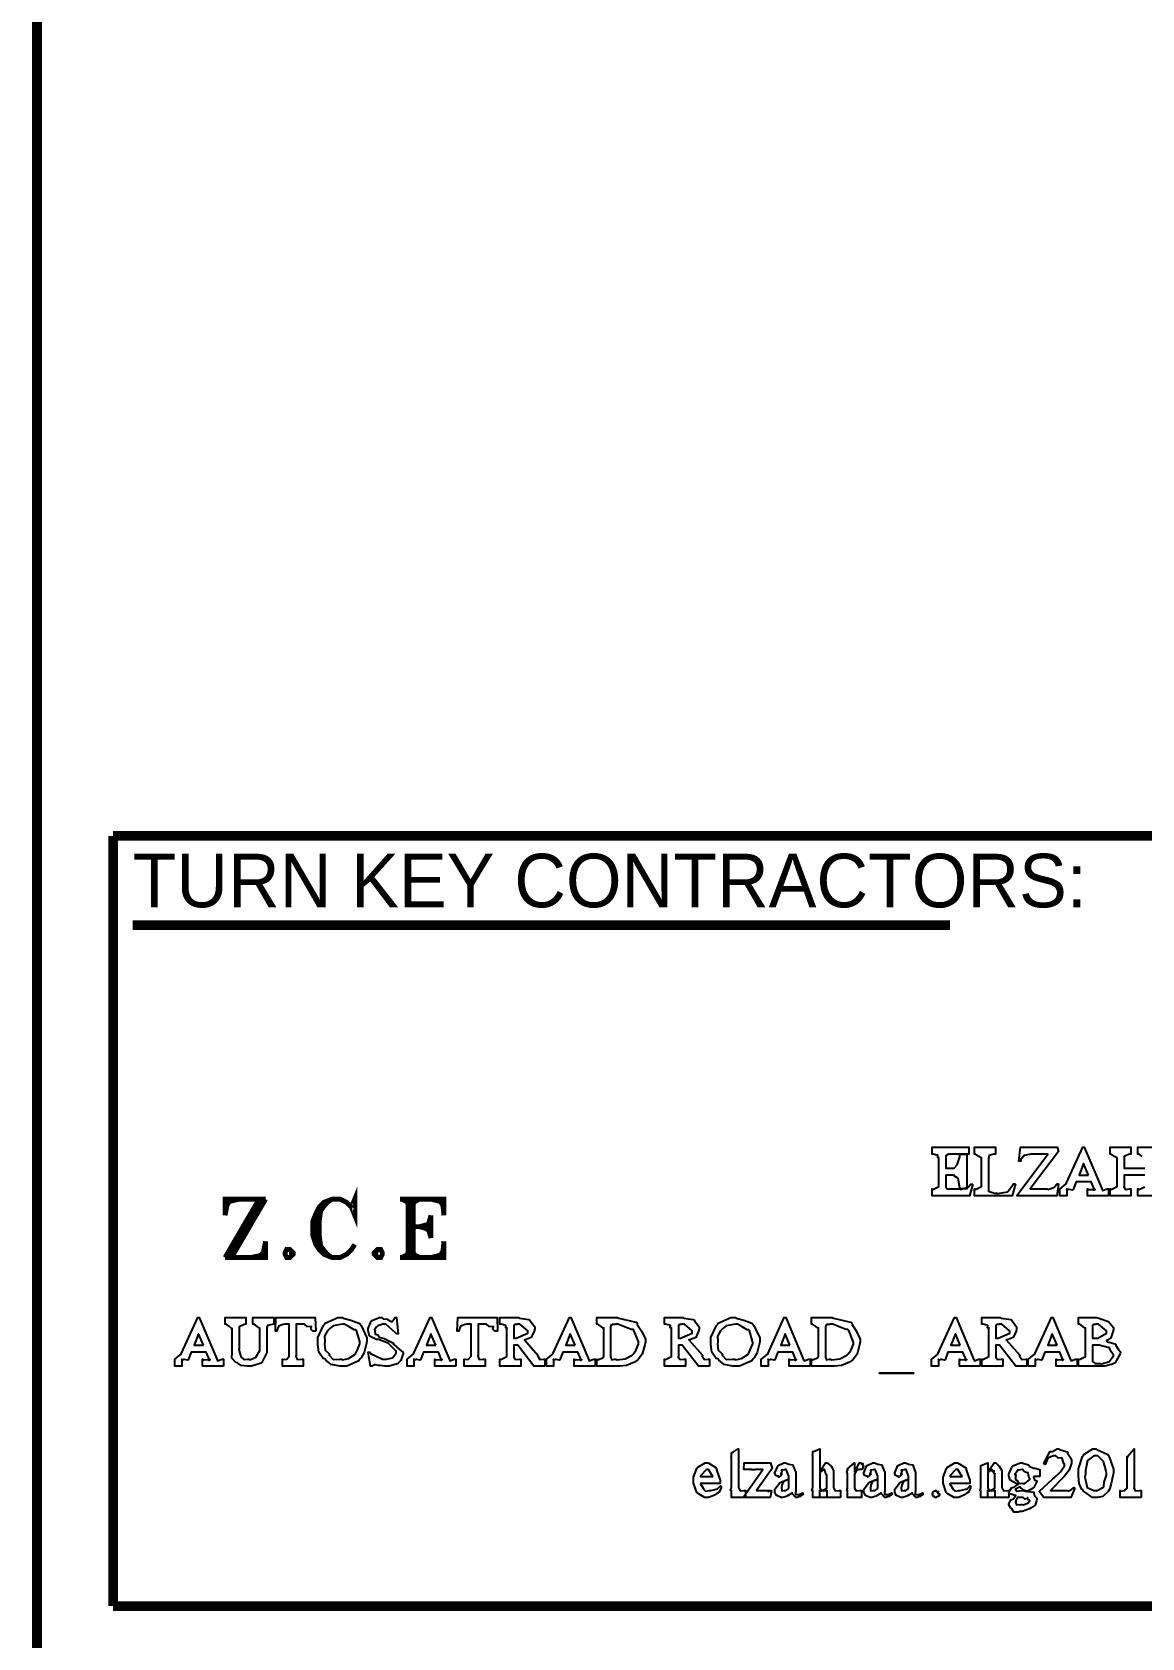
# Model space of a CAD drawing. Extents: x -4.5 to 11.4, y -10.7 to 0.4.
# Drawn here: x 9.129 to 10.27, y -9.572 to -7.921 of the extents above; entities that cross this region are included whole.
import ezdxf

# ---------------------------------------------------------------- set-up
doc = ezdxf.new("R2010")
doc.units = 0
doc.header["$MEASUREMENT"] = 0

msp = doc.modelspace()

# ---------------------------------------------------------------- linework, layer by layer
at = {"color": 0}
for points, const_width in [([(9.134473, -10.67885), (9.134473, 0.362793)], 0.01), ([(9.212753, -9.538877), (9.212753, -8.747207)], 0.01), ([(9.232783, -8.838847), (10.072783, -8.838847)], 0.01), ([(9.457763, -9.128877), (9.461133, -9.120527), (9.461133, -9.137187), (9.457763, -9.128877), (9.452783, -9.123837), (9.446103, -9.120527), (9.437793, -9.120527), (9.429453, -9.123837), (9.424453, -9.128877), (9.421083, -9.135557), (9.417783, -9.143867), (9.417783, -9.157197), (9.421083, -9.167187), (9.424453, -9.172187), (9.429453, -9.177227), (9.437793, -9.180527), (9.446103, -9.180527), (9.452783, -9.177227), (9.457763, -9.172187), (9.461133, -9.167187)], 0.005), ([(9.369453, -9.120527), (9.327783, -9.120527), (9.327783, -9.137187)], 0.005), ([(9.362773, -9.120527), (9.327783, -9.180527)], 0.005), ([(9.331143, -9.120527), (9.327783, -9.137187)], 0.005), ([(9.334453, -9.120527), (9.327783, -9.128877)], 0.005), ([(9.337753, -9.120527), (9.327783, -9.125517)], 0.005), ([(9.342813, -9.120527), (9.327783, -9.123837)], 0.005), ([(9.366133, -9.120527), (9.331143, -9.180527)], 0.005), ([(9.369453, -9.120527), (9.334453, -9.180527)], 0.005), ([(9.426143, -9.128877), (9.424453, -9.135557), (9.421083, -9.143867), (9.421083, -9.157197), (9.424453, -9.167187), (9.426143, -9.172187)], 0.005), ([(9.437793, -9.120527), (9.432753, -9.123837), (9.426143, -9.132197), (9.424453, -9.143867), (9.424453, -9.157197), (9.426143, -9.168867), (9.432753, -9.177227), (9.437793, -9.180527)], 0.005), ([(9.507783, -9.120527), (9.552763, -9.120527), (9.552763, -9.137187)], 0.005), ([(9.509473, -9.120527), (9.516083, -9.123837)], 0.005), ([(9.512783, -9.120527), (9.516083, -9.125517)], 0.005), ([(9.516083, -9.120527), (9.516083, -9.180527)], 0.005), ([(9.519453, -9.123837), (9.519453, -9.177227)], 0.005), ([(9.521133, -9.120527), (9.521133, -9.180527)], 0.005), ([(9.524453, -9.120527), (9.521133, -9.125517)], 0.005), ([(9.527813, -9.120527), (9.521133, -9.123837)], 0.005), ([(9.539473, -9.120527), (9.552763, -9.123837)], 0.005), ([(9.544463, -9.120527), (9.552763, -9.125517)], 0.005), ([(9.547763, -9.120527), (9.552763, -9.128877)], 0.005), ([(9.551143, -9.120527), (9.552763, -9.137187)], 0.005), ([(9.539473, -9.145547), (9.527813, -9.148847), (9.539473, -9.152207)], 0.005), ([(9.539473, -9.143867), (9.532793, -9.148847), (9.539473, -9.155517)], 0.005), ([(9.539473, -9.137187), (9.536113, -9.148847), (9.539473, -9.160517)], 0.005), ([(9.539473, -9.137187), (9.539473, -9.160517)], 0.005), ([(9.521133, -9.148847), (9.539473, -9.148847)], 0.005), ([(9.327783, -9.180527), (9.369453, -9.180527), (9.369453, -9.163877)], 0.005), ([(9.354463, -9.180527), (9.369453, -9.177227)], 0.005), ([(9.359463, -9.180527), (9.369453, -9.175547)], 0.005), ([(9.362773, -9.180527), (9.369453, -9.172187)], 0.005), ([(9.366133, -9.180527), (9.369453, -9.163877)], 0.005), ([(9.507783, -9.180527), (9.552763, -9.180527), (9.552763, -9.163877)], 0.005), ([(9.516083, -9.177227), (9.509473, -9.180527)], 0.005), ([(9.516083, -9.175547), (9.512783, -9.180527)], 0.005), ([(9.521133, -9.175547), (9.524453, -9.180527)], 0.005), ([(9.521133, -9.177227), (9.527813, -9.180527)], 0.005), ([(9.539473, -9.180527), (9.552763, -9.177227)], 0.005), ([(9.544463, -9.180527), (9.552763, -9.175547)], 0.005), ([(9.547763, -9.180527), (9.552763, -9.172187)], 0.005), ([(9.551143, -9.180527), (9.552763, -9.163877)], 0.005), ([(11.342804, -9.538877), (9.212753, -9.538877)], 0.01)]:
    msp.add_lwpolyline(points, dxfattribs=dict(at, const_width=const_width))
for points, const_width in [([(11.342804, -8.747207), (9.212753, -8.747207), (11.342804, -8.747207), (9.212753, -8.747207), (11.342804, -8.747207)], 0.01), ([(9.391083, -9.172187), (9.389463, -9.175547), (9.389463, -9.177227), (9.391083, -9.180527), (9.394453, -9.180527), (9.397773, -9.177227), (9.397773, -9.175547), (9.394453, -9.172187), (9.391083, -9.172187)], 0.005), ([(9.391083, -9.175547), (9.391083, -9.177227), (9.394453, -9.177227), (9.394453, -9.175547), (9.391083, -9.175547)], 0.005), ([(9.484463, -9.172187), (9.481103, -9.175547), (9.481103, -9.177227), (9.484463, -9.180527), (9.487773, -9.180527), (9.489453, -9.177227), (9.489453, -9.175547), (9.487773, -9.172187), (9.484463, -9.172187)], 0.005), ([(9.484463, -9.175547), (9.484463, -9.177227), (9.487773, -9.177227), (9.487773, -9.175547), (9.484463, -9.175547)], 0.005)]:
    msp.add_lwpolyline(points, close=True, dxfattribs=dict(at, const_width=const_width))
for points in [[(10.096323, -9.105067), (10.093073, -9.117227), (10.054453, -9.117227), (10.054453, -9.110057), (10.055473, -9.110547), (10.061603, -9.107407), (10.061603, -9.106367), (10.061603, -9.077927), (10.061503, -9.078047), (10.060363, -9.077727), (10.060513, -9.075447), (10.060313, -9.075337), (10.059493, -9.075167), (10.055703, -9.074247), (10.054453, -9.074247), (10.054453, -9.067087), (10.092423, -9.067087), (10.092423, -9.074247), (10.090903, -9.074247), (10.090203, -9.074307), (10.088573, -9.074247), (10.088083, -9.074247), (10.087273, -9.074367), (10.083963, -9.074247), (10.082883, -9.074247), (10.072463, -9.074247), (10.071473, -9.074367), (10.068773, -9.076047), (10.068773, -9.076637), (10.068773, -9.088567), (10.077013, -9.088567), (10.077283, -9.088627), (10.080433, -9.085097), (10.083083, -9.076957), (10.083083, -9.074247), (10.090253, -9.074247), (10.090253, -9.110057), (10.083083, -9.110057), (10.082993, -9.109407), (10.081463, -9.099207), (10.081143, -9.098557), (10.080263, -9.098497), (10.077723, -9.097027), (10.077183, -9.095737), (10.077013, -9.095737), (10.068773, -9.095737), (10.068773, -9.108097), (10.068713, -9.108487), (10.069643, -9.109727), (10.069853, -9.109837), (10.069853, -9.109837), (10.071643, -9.110057), (10.072243, -9.110057), (10.082883, -9.110057), (10.083473, -9.110657), (10.089713, -9.108747), (10.090253, -9.108547), (10.090253, -9.108547), (10.091763, -9.108097), (10.094153, -9.105387), (10.094383, -9.105067), (10.096323, -9.105067)], [(10.140113, -9.104627), (10.136853, -9.117227), (10.098223, -9.117227), (10.098223, -9.110057), (10.099253, -9.110547), (10.105393, -9.107407), (10.105393, -9.106367), (10.105393, -9.077927), (10.105003, -9.078097), (10.102673, -9.076587), (10.099313, -9.074247), (10.098223, -9.074247), (10.098223, -9.067087), (10.119713, -9.067087), (10.119713, -9.074247), (10.118083, -9.074307), (10.113363, -9.075557), (10.112543, -9.077987), (10.112543, -9.078807), (10.112543, -9.111567), (10.112503, -9.112167), (10.118853, -9.114387), (10.121023, -9.114387), (10.121613, -9.114617), (10.131973, -9.112927), (10.132513, -9.112657), (10.132513, -9.112657), (10.137953, -9.105617), (10.138383, -9.104627), (10.140113, -9.104627)], [(10.184323, -9.104627), (10.182813, -9.117227), (10.142013, -9.117227), (10.142013, -9.116347), (10.173473, -9.074247), (10.157203, -9.074247), (10.156113, -9.074367), (10.149393, -9.075657), (10.148963, -9.075987), (10.148203, -9.076957), (10.145923, -9.079887), (10.145753, -9.081027), (10.145703, -9.081407), (10.143753, -9.081407), (10.145263, -9.067087), (10.183033, -9.067087), (10.184323, -9.071427), (10.155463, -9.110057), (10.172823, -9.110057), (10.173363, -9.110657), (10.179563, -9.108587), (10.179993, -9.108317), (10.179993, -9.108317), (10.180313, -9.107947), (10.182813, -9.105067), (10.183033, -9.104627), (10.184323, -9.104627)], [(10.235923, -9.117227), (10.214433, -9.117227), (10.214433, -9.110057), (10.215633, -9.110657), (10.222033, -9.110487), (10.222033, -9.110487), (10.221713, -9.110707), (10.220783, -9.111417), (10.221383, -9.110707), (10.221383, -9.110707), (10.218133, -9.102887), (10.202723, -9.102887), (10.199683, -9.110707), (10.198973, -9.111197), (10.195883, -9.110487), (10.194903, -9.110487), (10.194533, -9.110707), (10.193283, -9.110977), (10.193003, -9.110057), (10.192953, -9.110057), (10.192953, -9.117227), (10.185793, -9.117227), (10.185793, -9.110057), (10.185963, -9.110227), (10.192253, -9.104797), (10.192743, -9.103767), (10.209453, -9.067087), (10.210963, -9.067087), (10.229633, -9.111367), (10.229793, -9.111627), (10.234353, -9.110057), (10.235923, -9.110057), (10.235923, -9.117227)], [(10.215313, -9.095737), (10.210313, -9.084017), (10.205753, -9.095737), (10.215313, -9.095737)], [(9.326253, -9.292177), (9.304773, -9.292177), (9.304773, -9.285027), (9.305963, -9.285627), (9.312363, -9.285457), (9.312363, -9.285457), (9.312043, -9.285667), (9.311113, -9.286377), (9.311713, -9.285667), (9.311713, -9.285667), (9.308463, -9.277867), (9.293063, -9.277867), (9.290013, -9.285667), (9.289313, -9.286167), (9.286213, -9.285457), (9.285243, -9.285457), (9.284863, -9.285667), (9.283613, -9.285947), (9.283333, -9.285027), (9.283283, -9.285027), (9.283283, -9.292177), (9.276133, -9.292177), (9.276133, -9.285027), (9.276283, -9.285177), (9.282583, -9.279767), (9.283073, -9.278727), (9.299783, -9.242057), (9.301293, -9.242057), (9.319963, -9.286317), (9.320133, -9.286597), (9.324683, -9.285027), (9.326253, -9.285027), (9.326253, -9.292177)], [(9.377963, -9.249207), (9.376333, -9.249267), (9.371503, -9.250407), (9.370793, -9.252587), (9.370793, -9.253337), (9.370793, -9.276777), (9.370683, -9.278297), (9.365533, -9.288497), (9.364503, -9.289137), (9.362933, -9.289907), (9.355113, -9.292177), (9.352573, -9.292177), (9.350453, -9.292177), (9.344213, -9.291377), (9.341113, -9.289477), (9.340423, -9.288927), (9.338783, -9.288597), (9.334763, -9.284047), (9.334993, -9.278087), (9.334993, -9.276127), (9.334993, -9.253337), (9.334563, -9.253497), (9.332283, -9.251597), (9.328923, -9.249207), (9.327823, -9.249207), (9.327823, -9.242057), (9.349313, -9.242057), (9.349313, -9.249207), (9.347463, -9.249317), (9.342153, -9.251817), (9.342153, -9.252677), (9.342153, -9.273957), (9.342103, -9.275157), (9.343783, -9.281337), (9.344103, -9.281767), (9.344263, -9.282797), (9.347143, -9.285517), (9.351043, -9.285027), (9.352353, -9.285027), (9.353323, -9.285627), (9.359463, -9.283067), (9.363643, -9.276067), (9.363643, -9.273737), (9.363643, -9.253127), (9.363143, -9.253277), (9.360813, -9.251597), (9.357563, -9.249207), (9.356473, -9.249207), (9.356473, -9.242057), (9.377963, -9.242057), (9.377963, -9.249207)], [(9.420973, -9.256377), (9.418813, -9.256377), (9.418103, -9.256377), (9.416043, -9.254047), (9.416753, -9.251497), (9.416643, -9.251387), (9.415883, -9.251817), (9.412353, -9.251387), (9.409533, -9.249207), (9.408613, -9.249207), (9.401013, -9.249207), (9.401013, -9.280907), (9.400643, -9.281767), (9.401833, -9.285407), (9.406543, -9.285027), (9.408183, -9.285027), (9.408183, -9.292177), (9.386703, -9.292177), (9.386703, -9.285027), (9.387183, -9.285517), (9.391143, -9.284867), (9.393853, -9.281877), (9.393853, -9.280907), (9.393853, -9.249207), (9.389083, -9.249207), (9.387453, -9.249317), (9.382833, -9.250997), (9.382573, -9.251387), (9.382293, -9.252197), (9.381433, -9.254697), (9.381103, -9.255947), (9.381043, -9.256377), (9.379533, -9.256377), (9.379963, -9.242057), (9.420543, -9.242057), (9.420973, -9.256377)], [(9.473453, -9.267227), (9.472743, -9.269887), (9.470683, -9.278297), (9.467813, -9.283617), (9.466713, -9.284807), (9.465363, -9.286657), (9.452823, -9.292177), (9.448713, -9.292177), (9.445783, -9.292177), (9.436993, -9.290337), (9.431453, -9.285997), (9.430253, -9.284807), (9.428513, -9.284267), (9.424183, -9.277867), (9.423313, -9.269887), (9.423313, -9.267227), (9.423313, -9.262727), (9.429063, -9.250347), (9.430253, -9.249207), (9.430793, -9.248127), (9.443883, -9.242057), (9.448273, -9.242057), (9.449253, -9.242767), (9.457173, -9.244877), (9.465363, -9.248027), (9.466503, -9.249207), (9.467533, -9.250457), (9.473453, -9.262997), (9.473453, -9.267227)], [(9.510823, -9.279377), (9.510223, -9.281167), (9.508493, -9.286547), (9.506383, -9.288597), (9.505613, -9.289137), (9.504583, -9.289907), (9.496563, -9.292177), (9.493893, -9.292177), (9.492113, -9.292177), (9.487393, -9.291637), (9.486743, -9.291527), (9.485433, -9.291477), (9.482503, -9.290877), (9.481533, -9.290877), (9.480883, -9.290937), (9.479203, -9.291977), (9.479143, -9.292177), (9.477403, -9.292177), (9.475023, -9.277867), (9.476753, -9.277867), (9.477463, -9.279057), (9.489783, -9.285027), (9.493893, -9.285027), (9.493893, -9.285067), (9.499923, -9.283557), (9.500403, -9.283297), (9.500403, -9.283297), (9.501393, -9.282047), (9.503673, -9.278887), (9.503673, -9.277867), (9.503563, -9.276947), (9.495853, -9.268957), (9.494333, -9.268307), (9.485653, -9.264627), (9.483473, -9.264887), (9.476323, -9.261267), (9.475023, -9.255457), (9.475023, -9.253557), (9.475023, -9.253557), (9.478063, -9.245797), (9.478713, -9.245307), (9.479033, -9.245197), (9.486253, -9.242057), (9.488683, -9.242057), (9.488643, -9.242057), (9.490383, -9.243627), (9.494883, -9.243847), (9.495423, -9.244227), (9.495423, -9.244707), (9.498673, -9.246177), (9.499753, -9.246177), (9.499753, -9.246177), (9.499973, -9.245697), (9.502253, -9.242707), (9.502363, -9.242057), (9.503883, -9.242057), (9.505613, -9.258987), (9.503883, -9.258987), (9.503073, -9.257797), (9.492923, -9.249207), (9.489563, -9.249207), (9.488963, -9.249317), (9.484673, -9.250627), (9.484353, -9.250947), (9.483583, -9.251817), (9.481533, -9.254697), (9.482183, -9.255457), (9.482183, -9.255727), (9.481793, -9.256377), (9.482013, -9.259197), (9.484673, -9.260067), (9.485213, -9.260497), (9.485113, -9.260557), (9.486633, -9.262557), (9.491293, -9.263747), (9.492153, -9.264197), (9.500403, -9.268307), (9.501173, -9.269947), (9.506753, -9.274707), (9.510823, -9.278187), (9.510823, -9.279377)], [(9.564973, -9.292177), (9.543493, -9.292177), (9.543493, -9.285027), (9.544683, -9.285627), (9.551083, -9.285457), (9.551083, -9.285457), (9.550753, -9.285667), (9.549833, -9.286377), (9.550433, -9.285667), (9.550433, -9.285667), (9.547173, -9.277867), (9.531763, -9.277867), (9.528723, -9.285667), (9.528013, -9.286167), (9.524933, -9.285457), (9.523963, -9.285457), (9.523573, -9.285667), (9.522323, -9.285947), (9.522063, -9.285027), (9.522003, -9.285027), (9.522003, -9.292177), (9.514833, -9.292177), (9.514833, -9.285027), (9.515003, -9.285177), (9.521293, -9.279767), (9.521783, -9.278727), (9.538493, -9.242057), (9.540013, -9.242057), (9.558683, -9.286317), (9.558833, -9.286597), (9.563393, -9.285027), (9.564973, -9.285027), (9.564973, -9.292177)], [(9.607993, -9.256377), (9.605823, -9.256377), (9.605113, -9.256377), (9.603063, -9.254047), (9.603773, -9.251497), (9.603653, -9.251387), (9.602893, -9.251817), (9.599363, -9.251387), (9.596543, -9.249207), (9.595633, -9.249207), (9.588033, -9.249207), (9.588033, -9.280907), (9.587643, -9.281767), (9.588833, -9.285407), (9.593563, -9.285027), (9.595183, -9.285027), (9.595183, -9.292177), (9.573713, -9.292177), (9.573713, -9.285027), (9.574203, -9.285517), (9.578153, -9.284867), (9.580863, -9.281877), (9.580863, -9.280907), (9.580863, -9.249207), (9.576083, -9.249207), (9.574463, -9.249317), (9.569853, -9.250997), (9.569583, -9.251387), (9.569313, -9.252197), (9.568453, -9.254697), (9.568113, -9.255947), (9.568063, -9.256377), (9.566543, -9.256377), (9.566973, -9.242057), (9.607563, -9.242057), (9.607993, -9.256377)], [(9.656543, -9.292177), (9.645263, -9.292177), (9.628563, -9.270697), (9.624653, -9.270697), (9.624653, -9.281987), (9.624603, -9.282847), (9.626333, -9.285517), (9.630403, -9.285027), (9.631813, -9.285027), (9.631813, -9.292177), (9.610323, -9.292177), (9.610323, -9.285027), (9.611353, -9.285517), (9.617493, -9.282367), (9.617493, -9.281337), (9.617493, -9.252907), (9.617383, -9.253017), (9.616243, -9.252677), (9.616403, -9.250407), (9.616183, -9.250307), (9.615383, -9.250137), (9.611573, -9.249207), (9.610323, -9.249207), (9.610323, -9.242057), (9.629643, -9.242057), (9.630353, -9.242767), (9.640003, -9.244227), (9.640713, -9.244657), (9.641363, -9.245587), (9.646133, -9.251877), (9.646133, -9.253987), (9.645493, -9.256207), (9.642453, -9.262617), (9.637243, -9.264737), (9.635503, -9.265057), (9.649393, -9.280907), (9.649173, -9.281817), (9.651453, -9.285407), (9.655253, -9.285027), (9.656543, -9.285027), (9.656543, -9.292177)], [(9.708253, -9.292177), (9.686773, -9.292177), (9.686773, -9.285027), (9.687963, -9.285627), (9.694363, -9.285457), (9.694363, -9.285457), (9.694043, -9.285667), (9.693113, -9.286377), (9.693713, -9.285667), (9.693713, -9.285667), (9.690463, -9.277867), (9.675043, -9.277867), (9.672013, -9.285667), (9.671313, -9.286167), (9.668213, -9.285457), (9.667243, -9.285457), (9.666863, -9.285667), (9.665613, -9.285947), (9.665333, -9.285027), (9.665283, -9.285027), (9.665283, -9.292177), (9.658133, -9.292177), (9.658133, -9.285027), (9.658283, -9.285177), (9.664583, -9.279767), (9.665073, -9.278727), (9.681783, -9.242057), (9.683293, -9.242057), (9.701963, -9.286317), (9.702133, -9.286597), (9.706683, -9.285027), (9.708253, -9.285027), (9.708253, -9.292177)], [(9.759963, -9.267227), (9.759253, -9.270207), (9.756643, -9.279707), (9.752533, -9.285407), (9.751063, -9.286547), (9.748673, -9.287957), (9.740583, -9.291477), (9.733433, -9.292177), (9.731103, -9.292177), (9.709823, -9.292177), (9.709823, -9.285027), (9.710473, -9.285627), (9.715363, -9.284097), (9.715683, -9.283937), (9.715683, -9.283937), (9.716993, -9.281987), (9.716993, -9.281337), (9.716993, -9.252907), (9.716613, -9.253067), (9.714283, -9.251547), (9.710903, -9.249207), (9.709823, -9.249207), (9.709823, -9.242057), (9.731103, -9.242057), (9.732563, -9.242767), (9.749973, -9.247097), (9.751283, -9.248127), (9.751543, -9.249377), (9.756043, -9.256427), (9.759963, -9.264517), (9.759963, -9.267227)], [(9.825653, -9.292177), (9.814383, -9.292177), (9.797673, -9.270697), (9.793753, -9.270697), (9.793753, -9.281987), (9.793703, -9.282847), (9.795433, -9.285517), (9.799503, -9.285027), (9.800923, -9.285027), (9.800923, -9.292177), (9.779433, -9.292177), (9.779433, -9.285027), (9.780463, -9.285517), (9.786603, -9.282367), (9.786603, -9.281337), (9.786603, -9.252907), (9.786493, -9.253017), (9.785353, -9.252677), (9.785523, -9.250407), (9.785293, -9.250307), (9.784473, -9.250137), (9.780683, -9.249207), (9.779433, -9.249207), (9.779433, -9.242057), (9.798753, -9.242057), (9.799453, -9.242767), (9.809113, -9.244227), (9.809823, -9.244657), (9.810463, -9.245587), (9.815243, -9.251877), (9.815243, -9.253987), (9.814583, -9.256207), (9.811563, -9.262617), (9.806353, -9.264737), (9.804613, -9.265057), (9.818503, -9.280907), (9.818283, -9.281817), (9.820563, -9.285407), (9.824353, -9.285027), (9.825653, -9.285027), (9.825653, -9.292177)], [(9.877363, -9.267227), (9.876653, -9.269887), (9.874603, -9.278297), (9.871723, -9.283617), (9.870633, -9.284807), (9.869283, -9.286657), (9.856743, -9.292177), (9.852633, -9.292177), (9.849703, -9.292177), (9.840903, -9.290337), (9.835363, -9.285997), (9.834173, -9.284807), (9.832433, -9.284267), (9.828103, -9.277867), (9.827223, -9.269887), (9.827223, -9.267227), (9.827223, -9.262727), (9.832993, -9.250347), (9.834173, -9.249207), (9.834723, -9.248127), (9.847793, -9.242057), (9.852183, -9.242057), (9.853173, -9.242767), (9.861083, -9.244877), (9.869283, -9.248027), (9.870423, -9.249207), (9.871453, -9.250457), (9.877363, -9.262997), (9.877363, -9.267227)], [(9.929063, -9.292177), (9.907583, -9.292177), (9.907583, -9.285027), (9.908783, -9.285627), (9.915173, -9.285457), (9.915173, -9.285457), (9.914853, -9.285667), (9.913933, -9.286377), (9.914533, -9.285667), (9.914533, -9.285667), (9.911273, -9.277867), (9.895863, -9.277867), (9.892823, -9.285667), (9.892113, -9.286167), (9.889033, -9.285457), (9.888043, -9.285457), (9.887673, -9.285667), (9.886423, -9.285947), (9.886153, -9.285027), (9.886103, -9.285027), (9.886103, -9.292177), (9.878933, -9.292177), (9.878933, -9.285027), (9.879103, -9.285177), (9.885393, -9.279767), (9.885883, -9.278727), (9.902583, -9.242057), (9.904113, -9.242057), (9.922763, -9.286317), (9.922933, -9.286597), (9.927493, -9.285027), (9.929063, -9.285027), (9.929063, -9.292177)], [(9.980773, -9.267227), (9.980063, -9.270207), (9.977463, -9.279707), (9.973333, -9.285407), (9.971883, -9.286547), (9.969493, -9.287957), (9.961403, -9.291477), (9.954243, -9.292177), (9.951903, -9.292177), (9.930643, -9.292177), (9.930643, -9.285027), (9.931293, -9.285627), (9.936173, -9.284097), (9.936503, -9.283937), (9.936503, -9.283937), (9.937793, -9.281987), (9.937793, -9.281337), (9.937793, -9.252907), (9.937423, -9.253067), (9.935083, -9.251547), (9.931723, -9.249207), (9.930643, -9.249207), (9.930643, -9.242057), (9.951903, -9.242057), (9.953363, -9.242767), (9.970783, -9.247097), (9.972083, -9.248127), (9.972363, -9.249377), (9.976863, -9.256427), (9.980773, -9.264517), (9.980773, -9.267227)], [(10.104083, -9.292177), (10.082603, -9.292177), (10.082603, -9.285027), (10.083793, -9.285627), (10.090203, -9.285457), (10.090203, -9.285457), (10.089883, -9.285667), (10.088953, -9.286377), (10.089543, -9.285667), (10.089543, -9.285667), (10.086293, -9.277867), (10.070883, -9.277867), (10.067853, -9.285667), (10.067143, -9.286167), (10.064043, -9.285457), (10.063073, -9.285457), (10.062703, -9.285667), (10.061453, -9.285947), (10.061173, -9.285027), (10.061113, -9.285027), (10.061113, -9.292177), (10.053963, -9.292177), (10.053963, -9.285027), (10.054113, -9.285177), (10.060423, -9.279767), (10.060903, -9.278727), (10.077613, -9.242057), (10.079133, -9.242057), (10.097793, -9.286317), (10.097963, -9.286597), (10.102523, -9.285027), (10.104083, -9.285027), (10.104083, -9.292177)], [(10.151883, -9.292177), (10.140603, -9.292177), (10.123893, -9.270697), (10.119993, -9.270697), (10.119993, -9.281987), (10.119933, -9.282847), (10.121673, -9.285517), (10.125743, -9.285027), (10.127143, -9.285027), (10.127143, -9.292177), (10.105653, -9.292177), (10.105653, -9.285027), (10.106703, -9.285517), (10.112823, -9.282367), (10.112823, -9.281337), (10.112823, -9.252907), (10.112713, -9.253017), (10.111573, -9.252677), (10.111743, -9.250407), (10.111513, -9.250307), (10.110713, -9.250137), (10.106903, -9.249207), (10.105653, -9.249207), (10.105653, -9.242057), (10.124973, -9.242057), (10.125683, -9.242767), (10.135333, -9.244227), (10.136043, -9.244657), (10.136703, -9.245587), (10.141463, -9.251877), (10.141463, -9.253987), (10.140823, -9.256207), (10.137783, -9.262617), (10.132573, -9.264737), (10.130833, -9.265057), (10.144723, -9.280907), (10.144503, -9.281817), (10.146783, -9.285407), (10.150583, -9.285027), (10.151883, -9.285027), (10.151883, -9.292177)], [(10.203583, -9.292177), (10.182103, -9.292177), (10.182103, -9.285027), (10.183293, -9.285627), (10.189703, -9.285457), (10.189703, -9.285457), (10.189383, -9.285667), (10.188453, -9.286377), (10.189043, -9.285667), (10.189043, -9.285667), (10.185793, -9.277867), (10.170383, -9.277867), (10.167353, -9.285667), (10.166643, -9.286167), (10.163543, -9.285457), (10.162573, -9.285457), (10.162203, -9.285667), (10.160953, -9.285947), (10.160673, -9.285027), (10.160613, -9.285027), (10.160613, -9.292177), (10.153463, -9.292177), (10.153463, -9.285027), (10.153613, -9.285177), (10.159923, -9.279767), (10.160403, -9.278727), (10.177113, -9.242057), (10.178633, -9.242057), (10.197293, -9.286317), (10.197463, -9.286597), (10.202013, -9.285027), (10.203583, -9.285027), (10.203583, -9.292177)], [(10.248133, -9.278297), (10.248013, -9.279597), (10.242493, -9.288987), (10.241403, -9.289587), (10.239883, -9.290237), (10.232073, -9.292177), (10.229463, -9.292177), (10.205153, -9.292177), (10.205153, -9.285027), (10.206203, -9.285517), (10.212323, -9.282367), (10.212323, -9.281337), (10.212323, -9.252907), (10.211953, -9.253067), (10.209613, -9.251547), (10.206253, -9.249207), (10.205153, -9.249207), (10.205153, -9.242057), (10.223393, -9.242057), (10.225933, -9.242767), (10.235973, -9.246237), (10.240973, -9.252527), (10.240973, -9.254637), (10.240323, -9.256747), (10.238143, -9.263097), (10.234953, -9.265547), (10.233813, -9.265937), (10.234673, -9.267067), (10.242863, -9.269297), (10.243573, -9.269837), (10.243463, -9.270977), (10.245633, -9.274707), (10.248133, -9.277377), (10.248133, -9.278297)], [(9.305643, -9.270697), (9.300643, -9.258987), (9.296083, -9.270697), (9.305643, -9.270697)], [(9.466283, -9.267227), (9.466173, -9.266847), (9.463033, -9.255617), (9.462383, -9.254867), (9.460643, -9.254697), (9.455273, -9.251817), (9.450493, -9.249207), (9.448923, -9.249207), (9.446423, -9.249267), (9.439043, -9.250677), (9.435363, -9.253557), (9.434603, -9.254417), (9.433183, -9.255837), (9.430103, -9.261267), (9.430473, -9.265707), (9.430473, -9.267227), (9.429933, -9.269127), (9.430703, -9.275637), (9.434263, -9.278997), (9.435033, -9.279817), (9.434863, -9.281017), (9.438993, -9.285237), (9.445613, -9.285027), (9.447833, -9.285027), (9.448433, -9.285627), (9.454563, -9.284487), (9.461073, -9.280307), (9.461953, -9.279377), (9.461953, -9.279377), (9.463783, -9.275527), (9.466283, -9.269297), (9.466283, -9.267227)], [(9.544353, -9.270697), (9.539363, -9.258987), (9.534813, -9.270697), (9.544353, -9.270697)], [(9.638973, -9.256597), (9.638863, -9.255997), (9.630953, -9.249207), (9.628333, -9.249207), (9.627793, -9.249267), (9.626223, -9.249377), (9.626173, -9.249437), (9.625743, -9.249547), (9.624653, -9.250737), (9.624653, -9.251167), (9.624653, -9.263547), (9.626973, -9.263597), (9.638973, -9.258337), (9.638973, -9.256597)], [(9.687643, -9.270697), (9.682643, -9.258987), (9.678083, -9.270697), (9.687643, -9.270697)], [(9.752793, -9.267447), (9.752683, -9.267017), (9.748073, -9.255457), (9.747153, -9.254637), (9.745313, -9.254527), (9.738313, -9.251767), (9.731583, -9.249207), (9.729363, -9.249207), (9.728383, -9.249267), (9.725563, -9.249547), (9.725453, -9.249657), (9.725073, -9.249767), (9.724153, -9.251277), (9.724153, -9.251817), (9.724153, -9.282197), (9.724103, -9.283017), (9.725353, -9.285567), (9.728323, -9.285027), (9.729363, -9.285027), (9.730823, -9.285627), (9.738903, -9.284637), (9.746133, -9.280847), (9.747153, -9.280027), (9.747153, -9.280027), (9.750143, -9.276017), (9.752793, -9.269557), (9.752793, -9.267447)], [(9.808083, -9.256597), (9.807973, -9.255997), (9.800043, -9.249207), (9.797453, -9.249207), (9.796903, -9.249267), (9.795333, -9.249377), (9.795283, -9.249437), (9.794833, -9.249547), (9.793753, -9.250737), (9.793753, -9.251167), (9.793753, -9.263547), (9.796083, -9.263597), (9.808083, -9.258337), (9.808083, -9.256597)], [(9.870203, -9.267227), (9.870083, -9.266847), (9.866953, -9.255617), (9.866293, -9.254867), (9.864563, -9.254697), (9.859183, -9.251817), (9.854403, -9.249207), (9.852833, -9.249207), (9.850353, -9.249267), (9.842963, -9.250677), (9.839283, -9.253557), (9.838513, -9.254417), (9.837103, -9.255837), (9.834013, -9.261267), (9.834393, -9.265707), (9.834393, -9.267227), (9.833853, -9.269127), (9.834613, -9.275637), (9.838203, -9.278997), (9.838953, -9.279817), (9.838783, -9.281017), (9.842903, -9.285237), (9.849533, -9.285027), (9.851753, -9.285027), (9.852353, -9.285627), (9.858473, -9.284487), (9.864993, -9.280307), (9.865863, -9.279377), (9.865863, -9.279377), (9.867713, -9.275527), (9.870203, -9.269297), (9.870203, -9.267227)], [(9.908453, -9.270697), (9.903463, -9.258987), (9.898903, -9.270697), (9.908453, -9.270697)], [(9.973613, -9.267447), (9.973503, -9.267017), (9.968893, -9.255457), (9.967963, -9.254637), (9.966113, -9.254527), (9.959133, -9.251767), (9.952393, -9.249207), (9.950173, -9.249207), (9.949203, -9.249267), (9.946383, -9.249547), (9.946263, -9.249657), (9.945883, -9.249767), (9.944963, -9.251277), (9.944963, -9.251817), (9.944963, -9.282197), (9.944903, -9.283017), (9.946153, -9.285567), (9.949143, -9.285027), (9.950173, -9.285027), (9.951633, -9.285627), (9.959723, -9.284637), (9.966933, -9.280847), (9.967963, -9.280027), (9.967963, -9.280027), (9.970953, -9.276017), (9.973613, -9.269557), (9.973613, -9.267447)], [(10.083473, -9.270697), (10.078473, -9.258987), (10.073923, -9.270697), (10.083473, -9.270697)], [(10.134313, -9.256597), (10.134203, -9.255997), (10.126283, -9.249207), (10.123673, -9.249207), (10.123133, -9.249267), (10.121563, -9.249377), (10.121503, -9.249437), (10.121073, -9.249547), (10.119993, -9.250737), (10.119993, -9.251167), (10.119993, -9.263547), (10.122323, -9.263597), (10.134313, -9.258337), (10.134313, -9.256597)], [(10.182973, -9.270697), (10.177973, -9.258987), (10.173423, -9.270697), (10.182973, -9.270697)], [(10.233813, -9.256377), (10.233703, -9.255837), (10.225613, -9.249207), (10.222963, -9.249207), (10.222423, -9.249267), (10.220833, -9.249377), (10.220783, -9.249437), (10.220403, -9.249547), (10.219493, -9.250737), (10.219493, -9.251167), (10.219493, -9.263547), (10.223393, -9.263547), (10.224753, -9.263597), (10.233813, -9.258167), (10.233813, -9.256377)], [(10.240973, -9.279817), (10.240703, -9.279867), (10.238743, -9.277317), (10.236953, -9.273247), (10.236203, -9.272877), (10.235173, -9.272917), (10.226323, -9.270697), (10.223393, -9.270697), (10.219493, -9.270697), (10.219493, -9.286977), (10.219433, -9.287517), (10.221973, -9.289247), (10.222523, -9.289367), (10.222523, -9.289367), (10.226263, -9.289587), (10.227523, -9.289587), (10.229033, -9.289797), (10.236513, -9.287457), (10.240973, -9.281707), (10.240973, -9.279817)], [(10.036063, -9.299347), (10.000243, -9.299347), (10.036063, -9.299347)], [(9.837863, -9.415727), (9.837603, -9.417237), (9.835703, -9.421637), (9.832933, -9.423377), (9.832223, -9.423957), (9.830753, -9.424777), (9.825173, -9.427227), (9.823323, -9.427227), (9.820933, -9.427227), (9.814433, -9.423417), (9.813783, -9.422667), (9.812703, -9.422227), (9.809433, -9.412627), (9.809433, -9.409427), (9.809433, -9.406227), (9.812853, -9.397487), (9.813563, -9.396627), (9.813893, -9.395977), (9.821423, -9.391417), (9.823973, -9.391417), (9.824893, -9.392067), (9.832713, -9.396627), (9.833313, -9.397707), (9.833033, -9.398847), (9.836783, -9.409377), (9.836783, -9.412907), (9.816603, -9.412907), (9.816323, -9.413057), (9.819103, -9.417727), (9.819643, -9.418117), (9.819473, -9.418547), (9.821703, -9.420707), (9.825653, -9.420057), (9.827013, -9.420057), (9.827013, -9.420117), (9.832543, -9.418747), (9.833083, -9.418547), (9.833083, -9.418547), (9.834133, -9.418167), (9.836783, -9.415617), (9.837003, -9.415277), (9.837863, -9.415727)], [(9.862713, -9.427227), (9.848393, -9.427227), (9.848393, -9.420057), (9.848283, -9.420117), (9.847463, -9.419947), (9.848393, -9.417067), (9.848393, -9.416157), (9.848393, -9.385337), (9.848173, -9.385227), (9.848393, -9.383657), (9.848393, -9.383167), (9.848393, -9.383167), (9.848393, -9.382517), (9.848393, -9.382517), (9.848393, -9.381207), (9.848393, -9.381207), (9.850353, -9.380187), (9.854683, -9.377587), (9.855563, -9.377087), (9.855563, -9.415937), (9.855503, -9.417017), (9.857243, -9.420447), (9.861313, -9.420057), (9.862713, -9.420057), (9.862713, -9.427227)], [(9.889353, -9.420057), (9.888263, -9.427227), (9.861143, -9.427227), (9.861143, -9.426137), (9.880453, -9.398567), (9.873503, -9.398567), (9.872423, -9.398627), (9.869223, -9.398677), (9.869173, -9.398567), (9.869173, -9.398567), (9.868953, -9.398567), (9.868293, -9.398567), (9.868293, -9.398567), (9.861143, -9.398567), (9.861353, -9.391417), (9.888493, -9.391417), (9.890003, -9.397277), (9.874153, -9.420057), (9.882403, -9.420057), (9.882403, -9.420057), (9.885503, -9.420057), (9.886533, -9.420057), (9.886363, -9.420167), (9.886153, -9.420937), (9.887723, -9.420057), (9.888263, -9.420057), (9.889353, -9.420057)], [(9.922013, -9.423957), (9.921683, -9.424407), (9.919403, -9.425917), (9.919203, -9.426137), (9.918383, -9.426297), (9.915933, -9.427057), (9.915933, -9.427227), (9.915933, -9.427227), (9.914633, -9.427227), (9.910833, -9.423207), (9.910723, -9.422447), (9.910013, -9.423157), (9.906003, -9.425657), (9.905523, -9.425917), (9.904433, -9.426137), (9.901183, -9.427057), (9.900853, -9.427227), (9.900743, -9.427227), (9.899333, -9.427227), (9.895493, -9.425597), (9.895103, -9.425267), (9.894563, -9.425117), (9.892933, -9.421797), (9.892933, -9.420707), (9.892933, -9.418487), (9.897813, -9.412367), (9.898793, -9.411807), (9.898903, -9.411597), (9.906453, -9.408237), (9.907253, -9.407907), (9.907253, -9.405737), (9.907203, -9.405137), (9.904603, -9.398567), (9.903783, -9.398567), (9.902753, -9.398627), (9.899653, -9.399227), (9.900103, -9.400367), (9.900103, -9.400747), (9.899823, -9.401237), (9.899173, -9.402807), (9.900103, -9.401837), (9.900103, -9.401837), (9.899823, -9.402267), (9.899173, -9.403727), (9.900103, -9.402917), (9.900103, -9.402917), (9.899773, -9.403407), (9.898903, -9.405087), (9.899003, -9.404657), (9.899003, -9.404657), (9.898573, -9.405087), (9.897003, -9.406227), (9.896513, -9.405307), (9.896403, -9.405307), (9.896243, -9.405457), (9.893963, -9.404547), (9.893793, -9.404427), (9.893793, -9.404427), (9.892933, -9.402487), (9.892933, -9.401837), (9.892933, -9.401837), (9.896183, -9.394447), (9.896833, -9.394017), (9.897003, -9.394017), (9.902213, -9.391417), (9.904003, -9.391417), (9.903953, -9.391737), (9.907253, -9.393047), (9.911383, -9.393587), (9.911813, -9.394017), (9.911813, -9.394887), (9.914423, -9.401387), (9.914423, -9.403567), (9.914423, -9.420937), (9.914033, -9.421477), (9.914033, -9.423957), (9.916103, -9.423957), (9.916813, -9.423957), (9.916813, -9.423957), (9.917563, -9.423957), (9.921033, -9.422667), (9.921573, -9.422447), (9.922013, -9.423957)], [(9.960533, -9.427227), (9.939043, -9.427227), (9.939043, -9.420057), (9.940073, -9.420597), (9.946213, -9.417567), (9.946213, -9.416587), (9.946213, -9.403777), (9.945563, -9.403677), (9.943933, -9.398567), (9.943393, -9.398567), (9.942573, -9.398627), (9.939383, -9.401297), (9.939043, -9.401837), (9.939043, -9.416587), (9.938993, -9.417517), (9.940723, -9.420487), (9.944793, -9.420057), (9.946213, -9.420057), (9.946213, -9.427227), (9.931893, -9.427227), (9.931893, -9.420057), (9.931783, -9.420117), (9.930963, -9.419907), (9.931893, -9.416917), (9.931893, -9.415937), (9.931893, -9.384247), (9.931613, -9.384087), (9.931893, -9.382087), (9.931893, -9.381427), (9.931893, -9.381427), (9.931893, -9.381207), (9.931893, -9.381207), (9.931893, -9.379917), (9.931893, -9.379917), (9.933723, -9.379587), (9.938183, -9.377417), (9.939043, -9.377087), (9.939043, -9.400097), (9.939583, -9.399707), (9.944853, -9.391417), (9.946643, -9.391417), (9.947073, -9.392067), (9.950653, -9.394837), (9.953363, -9.399557), (9.953363, -9.401177), (9.953363, -9.415937), (9.953323, -9.417017), (9.955003, -9.420447), (9.959133, -9.420057), (9.960533, -9.420057), (9.960533, -9.427227)], [(9.984403, -9.395097), (9.983813, -9.395747), (9.982503, -9.398247), (9.982133, -9.398567), (9.982013, -9.398567), (9.981533, -9.398567), (9.980393, -9.398567), (9.980063, -9.398567), (9.979633, -9.398627), (9.978653, -9.398567), (9.978323, -9.398567), (9.977833, -9.398627), (9.976383, -9.399987), (9.976153, -9.400307), (9.975933, -9.401067), (9.974903, -9.403457), (9.974853, -9.403347), (9.974853, -9.403347), (9.974853, -9.416587), (9.974793, -9.417517), (9.976533, -9.420487), (9.980603, -9.420057), (9.982013, -9.420057), (9.982013, -9.427227), (9.967703, -9.427227), (9.967703, -9.420057), (9.967583, -9.420167), (9.966763, -9.420057), (9.967703, -9.417457), (9.967703, -9.416587), (9.967703, -9.402047), (9.967643, -9.402047), (9.966763, -9.400957), (9.967703, -9.399167), (9.967703, -9.398567), (9.967643, -9.398567), (9.967703, -9.399227), (9.967703, -9.399447), (9.967703, -9.397707), (9.974853, -9.391417), (9.974853, -9.400747), (9.975353, -9.400207), (9.979853, -9.391417), (9.981363, -9.391417), (9.981253, -9.391567), (9.981643, -9.392667), (9.983383, -9.392277), (9.983533, -9.392497), (9.983213, -9.392817), (9.982993, -9.394447), (9.984403, -9.394947), (9.984403, -9.395097)], [(10.013433, -9.423957), (10.013103, -9.424407), (10.010823, -9.425917), (10.010613, -9.426137), (10.009793, -9.426297), (10.007353, -9.427057), (10.007353, -9.427227), (10.007353, -9.427227), (10.006043, -9.427227), (10.002253, -9.423207), (10.002143, -9.422447), (10.001433, -9.423157), (9.997423, -9.425657), (9.996933, -9.425917), (9.995853, -9.426137), (9.992603, -9.427057), (9.992273, -9.427227), (9.992153, -9.427227), (9.990753, -9.427227), (9.986903, -9.425597), (9.986523, -9.425267), (9.985973, -9.425117), (9.984353, -9.421797), (9.984353, -9.420707), (9.984353, -9.418487), (9.989243, -9.412367), (9.990213, -9.411807), (9.990323, -9.411597), (9.997863, -9.408237), (9.998673, -9.407907), (9.998673, -9.405737), (9.998613, -9.405137), (9.996013, -9.398567), (9.995203, -9.398567), (9.994173, -9.398627), (9.991073, -9.399227), (9.991523, -9.400367), (9.991523, -9.400747), (9.991243, -9.401237), (9.990583, -9.402807), (9.991523, -9.401837), (9.991523, -9.401837), (9.991243, -9.402267), (9.990583, -9.403727), (9.991523, -9.402917), (9.991523, -9.402917), (9.991183, -9.403407), (9.990323, -9.405087), (9.990423, -9.404657), (9.990423, -9.404657), (9.989993, -9.405087), (9.988423, -9.406227), (9.987933, -9.405307), (9.987823, -9.405307), (9.987653, -9.405457), (9.985383, -9.404547), (9.985213, -9.404427), (9.985213, -9.404427), (9.984353, -9.402487), (9.984353, -9.401837), (9.984353, -9.401837), (9.987603, -9.394447), (9.988253, -9.394017), (9.988423, -9.394017), (9.993633, -9.391417), (9.995423, -9.391417), (9.995363, -9.391737), (9.998673, -9.393047), (10.002793, -9.393587), (10.003223, -9.394017), (10.003223, -9.394887), (10.005833, -9.401387), (10.005833, -9.403567), (10.005833, -9.420937), (10.005453, -9.421477), (10.005453, -9.423957), (10.007513, -9.423957), (10.008223, -9.423957), (10.008223, -9.423957), (10.008973, -9.423957), (10.012453, -9.422667), (10.012993, -9.422447), (10.013433, -9.423957)], [(10.045223, -9.423957), (10.044893, -9.424407), (10.042613, -9.425917), (10.042403, -9.426137), (10.041583, -9.426297), (10.039143, -9.427057), (10.039143, -9.427227), (10.039143, -9.427227), (10.037853, -9.427227), (10.034043, -9.423207), (10.033933, -9.422447), (10.033223, -9.423157), (10.029213, -9.425657), (10.028723, -9.425917), (10.027643, -9.426137), (10.024393, -9.427057), (10.024063, -9.427227), (10.023963, -9.427227), (10.022543, -9.427227), (10.018703, -9.425597), (10.018313, -9.425267), (10.017763, -9.425117), (10.016143, -9.421797), (10.016143, -9.420707), (10.016143, -9.418487), (10.021033, -9.412367), (10.022003, -9.411807), (10.022113, -9.411597), (10.029653, -9.408237), (10.030463, -9.407907), (10.030463, -9.405737), (10.030403, -9.405137), (10.027813, -9.398567), (10.026993, -9.398567), (10.025963, -9.398627), (10.022863, -9.399227), (10.023313, -9.400367), (10.023313, -9.400747), (10.023033, -9.401237), (10.022383, -9.402807), (10.023313, -9.401837), (10.023313, -9.401837), (10.023033, -9.402267), (10.022383, -9.403727), (10.023313, -9.402917), (10.023313, -9.402917), (10.022973, -9.403407), (10.022113, -9.405087), (10.022223, -9.404657), (10.022223, -9.404657), (10.021783, -9.405087), (10.020213, -9.406227), (10.019723, -9.405307), (10.019613, -9.405307), (10.019453, -9.405457), (10.017173, -9.404547), (10.017013, -9.404427), (10.017013, -9.404427), (10.016143, -9.402487), (10.016143, -9.401837), (10.016143, -9.401837), (10.019393, -9.394447), (10.020043, -9.394017), (10.020213, -9.394017), (10.025423, -9.391417), (10.027213, -9.391417), (10.027153, -9.391737), (10.030463, -9.393047), (10.034583, -9.393587), (10.035023, -9.394017), (10.035023, -9.394887), (10.037633, -9.401387), (10.037633, -9.403567), (10.037633, -9.420937), (10.037253, -9.421477), (10.037253, -9.423957), (10.039313, -9.423957), (10.040023, -9.423957), (10.040023, -9.423957), (10.040773, -9.423957), (10.044243, -9.422667), (10.044793, -9.422447), (10.045223, -9.423957)], [(10.094263, -9.415727), (10.093993, -9.417237), (10.092103, -9.421637), (10.089333, -9.423377), (10.088633, -9.423957), (10.087153, -9.424777), (10.081573, -9.427227), (10.079723, -9.427227), (10.077333, -9.427227), (10.070833, -9.423417), (10.070183, -9.422667), (10.069103, -9.422227), (10.065833, -9.412627), (10.065833, -9.409427), (10.065833, -9.406227), (10.069253, -9.397487), (10.069963, -9.396627), (10.070283, -9.395977), (10.077823, -9.391417), (10.080383, -9.391417), (10.081293, -9.392067), (10.089113, -9.396627), (10.089713, -9.397707), (10.089433, -9.398847), (10.093183, -9.409377), (10.093183, -9.412907), (10.073003, -9.412907), (10.072723, -9.413057), (10.075493, -9.417727), (10.076043, -9.418117), (10.075883, -9.418547), (10.078103, -9.420707), (10.082063, -9.420057), (10.083423, -9.420057), (10.083423, -9.420117), (10.088953, -9.418747), (10.089493, -9.418547), (10.089493, -9.418547), (10.090513, -9.418167), (10.093183, -9.415617), (10.093403, -9.415277), (10.094263, -9.415727)], [(10.133433, -9.427227), (10.111953, -9.427227), (10.111953, -9.420057), (10.112993, -9.420597), (10.119113, -9.417567), (10.119113, -9.416587), (10.119113, -9.402697), (10.119003, -9.402747), (10.117923, -9.402317), (10.118353, -9.399817), (10.118253, -9.399657), (10.117973, -9.399987), (10.116463, -9.400527), (10.116293, -9.398567), (10.116293, -9.398567), (10.115533, -9.398627), (10.112283, -9.401297), (10.111953, -9.401837), (10.111953, -9.416587), (10.111903, -9.417517), (10.113643, -9.420487), (10.117713, -9.420057), (10.119113, -9.420057), (10.119113, -9.427227), (10.104793, -9.427227), (10.104793, -9.420057), (10.104683, -9.420117), (10.103863, -9.419907), (10.104793, -9.416917), (10.104793, -9.415937), (10.104793, -9.398567), (10.104513, -9.398477), (10.104793, -9.396567), (10.104793, -9.395977), (10.104793, -9.395977), (10.104793, -9.395317), (10.104793, -9.395317), (10.104793, -9.394447), (10.111953, -9.391417), (10.111953, -9.400307), (10.112503, -9.399877), (10.118253, -9.391417), (10.120203, -9.391417), (10.120473, -9.392067), (10.123613, -9.394837), (10.126283, -9.399557), (10.126283, -9.401177), (10.126283, -9.415937), (10.126223, -9.417017), (10.127903, -9.420447), (10.132033, -9.420057), (10.133433, -9.420057), (10.133433, -9.427227)], [(10.165133, -9.405737), (10.159273, -9.405737), (10.158933, -9.406227), (10.159863, -9.408887), (10.162083, -9.410237), (10.162083, -9.410727), (10.161973, -9.411597), (10.158993, -9.417017), (10.158393, -9.417457), (10.157203, -9.418437), (10.152923, -9.420597), (10.149993, -9.420057), (10.149063, -9.420057), (10.149063, -9.420057), (10.145263, -9.416807), (10.144933, -9.416157), (10.143793, -9.416867), (10.140223, -9.418807), (10.140603, -9.418747), (10.140603, -9.418747), (10.140433, -9.418977), (10.141743, -9.420767), (10.147063, -9.420057), (10.148853, -9.420057), (10.149993, -9.420657), (10.158993, -9.421687), (10.159473, -9.422017), (10.159103, -9.422447), (10.159863, -9.425377), (10.162083, -9.428027), (10.162083, -9.428957), (10.161973, -9.430527), (10.160513, -9.435197), (10.157363, -9.437207), (10.156453, -9.437847), (10.154753, -9.438727), (10.147223, -9.441547), (10.144723, -9.441547), (10.143473, -9.442247), (10.138493, -9.442417), (10.136583, -9.438997), (10.136043, -9.438497), (10.135393, -9.438297), (10.133433, -9.434877), (10.133433, -9.433737), (10.133433, -9.433737), (10.135613, -9.429767), (10.136043, -9.429387), (10.136043, -9.429387), (10.137893, -9.428847), (10.140173, -9.425597), (10.140603, -9.425267), (10.139513, -9.425317), (10.135933, -9.423917), (10.135613, -9.423747), (10.135173, -9.423807), (10.133433, -9.422127), (10.133433, -9.421587), (10.133433, -9.421587), (10.136153, -9.417347), (10.136703, -9.417017), (10.136703, -9.417017), (10.138753, -9.416697), (10.142393, -9.413707), (10.143203, -9.413337), (10.140923, -9.412907), (10.134633, -9.409427), (10.133433, -9.404867), (10.133433, -9.403347), (10.133433, -9.403347), (10.136703, -9.395437), (10.137353, -9.394887), (10.137673, -9.394667), (10.145043, -9.391417), (10.147543, -9.391417), (10.147973, -9.392067), (10.153613, -9.393747), (10.154263, -9.394237), (10.154323, -9.395047), (10.158673, -9.397057), (10.160133, -9.397057), (10.165133, -9.398567), (10.165133, -9.405737)], [(10.201143, -9.417457), (10.197243, -9.427227), (10.169243, -9.427227), (10.164473, -9.421137), (10.178793, -9.407907), (10.179993, -9.407097), (10.186563, -9.400957), (10.190723, -9.394777), (10.190723, -9.392707), (10.190073, -9.392617), (10.188333, -9.386807), (10.187903, -9.386417), (10.187363, -9.386867), (10.184113, -9.386417), (10.181723, -9.384247), (10.180963, -9.384247), (10.179063, -9.384307), (10.173423, -9.386637), (10.171313, -9.391627), (10.170763, -9.393157), (10.169463, -9.392707), (10.169633, -9.391797), (10.175273, -9.380557), (10.176183, -9.379917), (10.178363, -9.379917), (10.183243, -9.377087), (10.184863, -9.377087), (10.185633, -9.377797), (10.193333, -9.380127), (10.193993, -9.380777), (10.193713, -9.381747), (10.197893, -9.387667), (10.197893, -9.389687), (10.197783, -9.391847), (10.195563, -9.399277), (10.190633, -9.405137), (10.189213, -9.406597), (10.176183, -9.420057), (10.193543, -9.420057), (10.193543, -9.420057), (10.194363, -9.420707), (10.197183, -9.419307), (10.197463, -9.419197), (10.197463, -9.419197), (10.199953, -9.417297), (10.200283, -9.417017), (10.201143, -9.417457)], [(10.240863, -9.402267), (10.240153, -9.404817), (10.238743, -9.412847), (10.237223, -9.417997), (10.236513, -9.419197), (10.235383, -9.421197), (10.230173, -9.426197), (10.224473, -9.427227), (10.222633, -9.427227), (10.219323, -9.427227), (10.210153, -9.420707), (10.209393, -9.419407), (10.208313, -9.418917), (10.205603, -9.412737), (10.205063, -9.404867), (10.205063, -9.402267), (10.205063, -9.397707), (10.209173, -9.385177), (10.210043, -9.384027), (10.210423, -9.382997), (10.219703, -9.377087), (10.222853, -9.377087), (10.223883, -9.377797), (10.235063, -9.382847), (10.235863, -9.384027), (10.236403, -9.385277), (10.240863, -9.397977), (10.240863, -9.402267)], [(10.233703, -9.402047), (10.233583, -9.399987), (10.230823, -9.390117), (10.224793, -9.384247), (10.222853, -9.384247), (10.220723, -9.384367), (10.214333, -9.389137), (10.212213, -9.399617), (10.212213, -9.403127), (10.211673, -9.406447), (10.214063, -9.417067), (10.220953, -9.420057), (10.223283, -9.420057), (10.223613, -9.420387), (10.230653, -9.416427), (10.231103, -9.415727), (10.231103, -9.415727), (10.231473, -9.411547), (10.233703, -9.404377), (10.233703, -9.402047)], [(10.269503, -9.427227), (10.248013, -9.427227), (10.248013, -9.420057), (10.248563, -9.420597), (10.252473, -9.420117), (10.255183, -9.417617), (10.255183, -9.416807), (10.255183, -9.387727), (10.255183, -9.387727), (10.255183, -9.385987), (10.255183, -9.385987), (10.255183, -9.385987), (10.255183, -9.385127), (10.255183, -9.385127), (10.255133, -9.385127), (10.255183, -9.386267), (10.255183, -9.386637), (10.255183, -9.385337), (10.262353, -9.377087), (10.262353, -9.416587), (10.262023, -9.417297), (10.263153, -9.420487), (10.267883, -9.420057), (10.269503, -9.420057), (10.269503, -9.427227)], [(9.829403, -9.405737), (9.828753, -9.405137), (9.824683, -9.398567), (9.823323, -9.398567), (9.822353, -9.398627), (9.816713, -9.404547), (9.816603, -9.405737), (9.829403, -9.405737)], [(10.085813, -9.405737), (10.085153, -9.405137), (10.081083, -9.398567), (10.079723, -9.398567), (10.078753, -9.398627), (10.073113, -9.404547), (10.073003, -9.405737), (10.085813, -9.405737)], [(10.154923, -9.407477), (10.154323, -9.407417), (10.153293, -9.402047), (10.152973, -9.401617), (10.152383, -9.401887), (10.149503, -9.400807), (10.147383, -9.398567), (10.146673, -9.398567), (10.145533, -9.398627), (10.142283, -9.399117), (10.142063, -9.400097), (10.141903, -9.400307), (10.141313, -9.401067), (10.139723, -9.403677), (10.140543, -9.404057), (10.140603, -9.404227), (10.140173, -9.405137), (10.140173, -9.408557), (10.142223, -9.409637), (10.142563, -9.410067), (10.142393, -9.410407), (10.144133, -9.412567), (10.147653, -9.412907), (10.148853, -9.412907), (10.149713, -9.412907), (10.154923, -9.408837), (10.154923, -9.407477)], [(9.907253, -9.417887), (9.907253, -9.408337), (9.906603, -9.408987), (9.902643, -9.410567), (9.902473, -9.410727), (9.901503, -9.411117), (9.900103, -9.414367), (9.900103, -9.415497), (9.899713, -9.416587), (9.899993, -9.420387), (9.902473, -9.420057), (9.903353, -9.420057), (9.903353, -9.420057), (9.903833, -9.420387), (9.906883, -9.418207), (9.907253, -9.417887)], [(9.998673, -9.417887), (9.998673, -9.408337), (9.998013, -9.408987), (9.994063, -9.410567), (9.993893, -9.410727), (9.992923, -9.411117), (9.991523, -9.414367), (9.991523, -9.415497), (9.991133, -9.416587), (9.991403, -9.420387), (9.993893, -9.420057), (9.994763, -9.420057), (9.994763, -9.420057), (9.995253, -9.420387), (9.998293, -9.418207), (9.998673, -9.417887)], [(10.030463, -9.417887), (10.030463, -9.408337), (10.029813, -9.408987), (10.025853, -9.410567), (10.025703, -9.410727), (10.024713, -9.411117), (10.023313, -9.414367), (10.023313, -9.415497), (10.022923, -9.416587), (10.023203, -9.420387), (10.025703, -9.420057), (10.026563, -9.420057), (10.026563, -9.420057), (10.027043, -9.420387), (10.030083, -9.418207), (10.030463, -9.417887)], [(10.062253, -9.423527), (10.062203, -9.424067), (10.061333, -9.425917), (10.061173, -9.426137), (10.060463, -9.426247), (10.058403, -9.427057), (10.058573, -9.427227), (10.058573, -9.427227), (10.057973, -9.427227), (10.056353, -9.426297), (10.056183, -9.426137), (10.055853, -9.426087), (10.055103, -9.423957), (10.055103, -9.423317), (10.055103, -9.423317), (10.055793, -9.421247), (10.055963, -9.421137), (10.055963, -9.421137), (10.057923, -9.420057), (10.058573, -9.420057), (10.058403, -9.420167), (10.058723, -9.421197), (10.061003, -9.420937), (10.061173, -9.421137), (10.060793, -9.421367), (10.060313, -9.422927), (10.062253, -9.423377), (10.062253, -9.423527)], [(10.154923, -9.429817), (10.154713, -9.429987), (10.153353, -9.429767), (10.152813, -9.427657), (10.152533, -9.427657), (10.152153, -9.428137), (10.149823, -9.428957), (10.148083, -9.427227), (10.147543, -9.427227), (10.146353, -9.427227), (10.143643, -9.427227), (10.142763, -9.427227), (10.141963, -9.427487), (10.140603, -9.430207), (10.140603, -9.431127), (10.140283, -9.431777), (10.141253, -9.434767), (10.145493, -9.434377), (10.146893, -9.434377), (10.146893, -9.434377), (10.148513, -9.434817), (10.152533, -9.433087), (10.152973, -9.432867), (10.152973, -9.432867), (10.154923, -9.430587), (10.154923, -9.429817)]]:
    msp.add_lwpolyline(points, close=True, dxfattribs=at)
for points in [[(10.273313, -9.095737), (10.251823, -9.095737), (10.251823, -9.106807), (10.251763, -9.107727), (10.253503, -9.110547), (10.257573, -9.110057), (10.258973, -9.110057), (10.258973, -9.117227), (10.237503, -9.117227), (10.237503, -9.110057), (10.238533, -9.110547), (10.244653, -9.107407), (10.244653, -9.106367), (10.244653, -9.077927), (10.244283, -9.078097), (10.241953, -9.076587), (10.238583, -9.074247), (10.237503, -9.074247), (10.237503, -9.067087), (10.258973, -9.067087), (10.258973, -9.074247), (10.257143, -9.074367), (10.251823, -9.076697), (10.251823, -9.077497), (10.251823, -9.088567), (10.273313, -9.088567)], [(10.270493, -9.076527), (10.267223, -9.074247), (10.266143, -9.074247), (10.266143, -9.067087), (10.287633, -9.067087)], [(10.287633, -9.117227), (10.266143, -9.117227), (10.266143, -9.110057), (10.267173, -9.110597), (10.273313, -9.107727)]]:
    msp.add_lwpolyline(points, dxfattribs=at)

# ---------------------------------------------------------------- texts
msp.add_text('TURN KEY CONTRACTORS:', height=0.055, dxfattribs=at).set_placement((9.232783, -8.820527))

doc.saveas('drawing.dxf')
